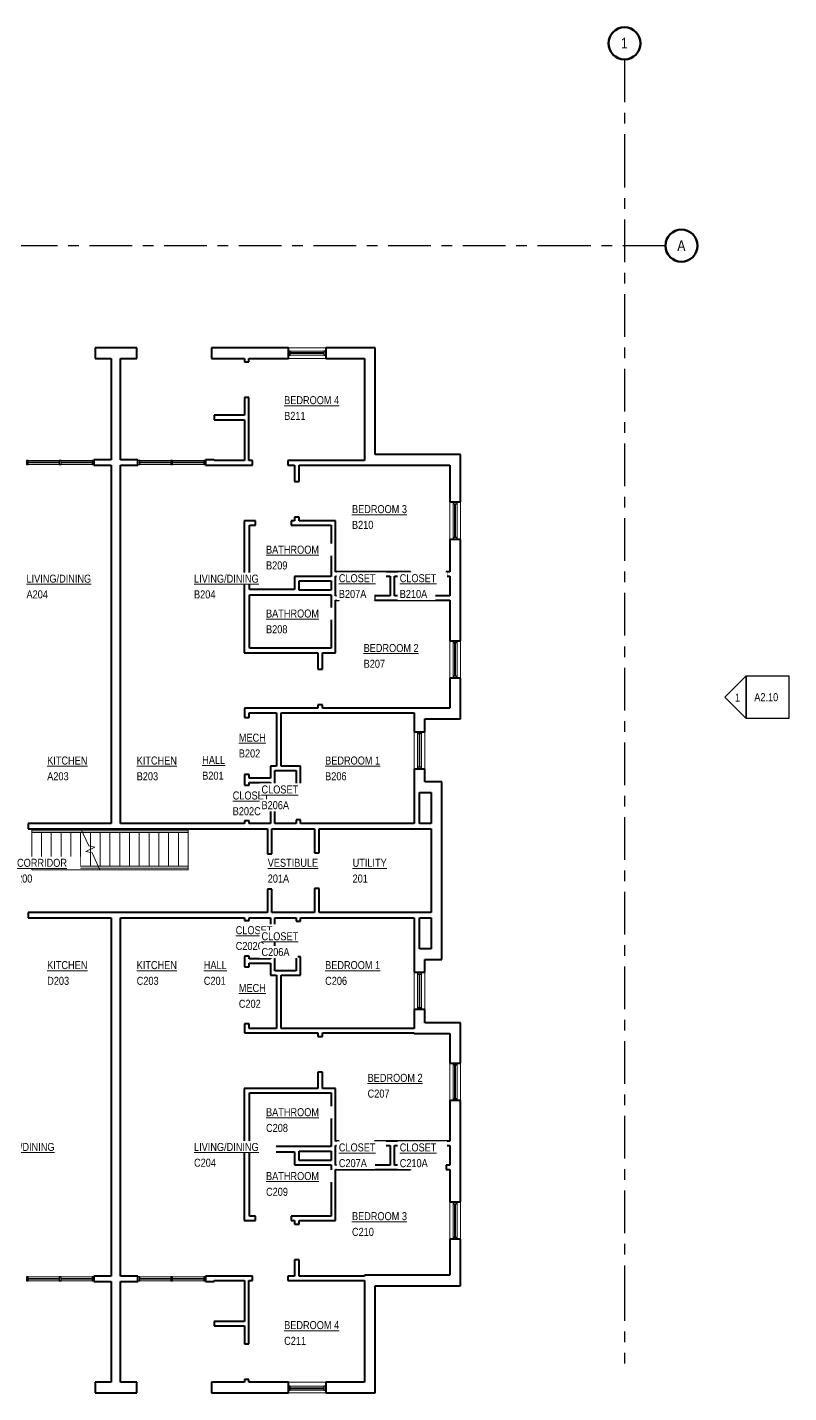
# Model space of a CAD drawing. Header units: inches. Extents: x -118 to 1455, y -116 to 1419.
# Drawn here: x 598 to 1455, y -116 to 1419 of the extents above; entities that cross this region are included whole.
import ezdxf

# ---------------------------------------------------------------- set-up
doc = ezdxf.new("R2010")
doc.units = ezdxf.units.IN
doc.header["$MEASUREMENT"] = 0
doc.linetypes.add('Grid Line', pattern=[84, 48, -12, 12, -12])
for name, color, linetype, lineweight in [('A-AREA-IDEN', 2, 'Continuous', 9), ('A-FLOR-HRAL', 11, 'Continuous', 9), ('A-GLAZ-CURT', 52, 'Continuous', 9), ('A-GLAZ-CWMG', 51, 'Continuous', 9), ('A-WALL', 113, 'Continuous', 15), ('G-ANNO-SYMB', 111, 'Continuous', 9), ('I-WALL', 2, 'Continuous', 15), ('S-GRID', 1, 'Continuous', 9), ('S-GRID-IDEN', 1, 'Continuous', 50), ('S-STRS', 31, 'Continuous', 9), ('S-STRS-MBND', 31, 'Continuous', 9)]:
    doc.layers.add(name, color=color, linetype=linetype, lineweight=lineweight)
doc.styles.add('Arial Narrow', font='ARIALN.TTF', dxfattribs={"height": 9})
doc.styles.add('Arial Narrow_1', font='ARIALN.TTF', dxfattribs={"height": 12})

# ---------------------------------------------------------------- blocks, each defined once
blk = doc.blocks.new('System Panel - zGlazed-5154609-LEVEL 2')
at = {"layer": 'A-GLAZ-CURT', "lineweight": 15}
for p, q in [((17.5, 0.5), (-17.5, 0.5)), ((-17.5, 0.5), (-17.5, -0.5)), ((17.5, -0.5), (17.5, 0.5)), ((-17.5, -0.5), (17.5, -0.5))]:
    blk.add_line(p, q, dxfattribs=at)
blk = doc.blocks.new('Rectangular Mullion - 4 1_2_ x 2_ Rectangular_CE_-5154596-LEVEL 2')
at = {"layer": 'A-GLAZ-CWMG'}
for p, q in [((636.1, 932.4), (671.1, 932.4)), ((636.1, 927.9), (671.1, 927.9))]:
    blk.add_line(p, q, dxfattribs=at)
blk = doc.blocks.new('Rectangular Mullion - 4 1_2_ x 2_ Rectangular_CE_-5154610-LEVEL 2')
at = {"layer": 'A-GLAZ-CWMG', "lineweight": 25}
for p, q in [((-2, 2.25), (0, 2.25)), ((-2, -2.25), (-2, 2.25)), ((0, 2.25), (0, -2.25)), ((0, -2.25), (-2, -2.25))]:
    blk.add_line(p, q, dxfattribs=at)
blk = doc.blocks.new('Rectangular Mullion - 4 1_2_ x 2_ Rectangular_CE_-5154611-LEVEL 2')
at = {"layer": 'A-GLAZ-CWMG', "lineweight": 25}
for p, q in [((0, 2.25), (-2, 2.25)), ((-2, 2.25), (-2, -2.25)), ((0, -2.25), (0, 2.25)), ((-2, -2.25), (0, -2.25))]:
    blk.add_line(p, q, dxfattribs=at)
blk = doc.blocks.new('Rectangular Mullion - 4 1_2_ x 2_ Rectangular_CE_-5154608-LEVEL 2')
at = {"layer": 'A-GLAZ-CWMG', "lineweight": 25}
for p, q in [((-1, 2.25), (1, 2.25)), ((-1, -2.25), (-1, 2.25)), ((1, 2.25), (1, -2.25)), ((1, -2.25), (-1, -2.25))]:
    blk.add_line(p, q, dxfattribs=at)
blk = doc.blocks.new('System Panel - zGlazed-5154613-LEVEL 2')
at = {"layer": 'A-GLAZ-CURT', "lineweight": 15}
for p, q in [((17.5, 0.5), (-17.5, 0.5)), ((-17.5, 0.5), (-17.5, -0.5)), ((17.5, -0.5), (17.5, 0.5)), ((-17.5, -0.5), (17.5, -0.5))]:
    blk.add_line(p, q, dxfattribs=at)
blk = doc.blocks.new('Rectangular Mullion - 4 1_2_ x 2_ Rectangular_CE_-5154602-LEVEL 2')
at = {"layer": 'A-GLAZ-CWMG'}
for p, q in [((759.6, 932.4), (724.6, 932.4)), ((759.6, 927.9), (724.6, 927.9))]:
    blk.add_line(p, q, dxfattribs=at)
blk = doc.blocks.new('Rectangular Mullion - 4 1_2_ x 2_ Rectangular_CE_-5154614-LEVEL 2')
at = {"layer": 'A-GLAZ-CWMG', "lineweight": 25}
for p, q in [((-2, 2.25), (0, 2.25)), ((-2, -2.25), (-2, 2.25)), ((0, 2.25), (0, -2.25)), ((0, -2.25), (-2, -2.25))]:
    blk.add_line(p, q, dxfattribs=at)
blk = doc.blocks.new('Rectangular Mullion - 4 1_2_ x 2_ Rectangular_CE_-5154615-LEVEL 2')
at = {"layer": 'A-GLAZ-CWMG', "lineweight": 25}
for p, q in [((0, 2.25), (-2, 2.25)), ((-2, 2.25), (-2, -2.25)), ((0, -2.25), (0, 2.25)), ((-2, -2.25), (0, -2.25))]:
    blk.add_line(p, q, dxfattribs=at)
blk = doc.blocks.new('Rectangular Mullion - 4 1_2_ x 2_ Rectangular_CE_-5154612-LEVEL 2')
at = {"layer": 'A-GLAZ-CWMG', "lineweight": 25}
for p, q in [((-1, 2.25), (1, 2.25)), ((-1, -2.25), (-1, 2.25)), ((1, 2.25), (1, -2.25)), ((1, -2.25), (-1, -2.25))]:
    blk.add_line(p, q, dxfattribs=at)
blk = doc.blocks.new('Railing - Railing-5154240-LEVEL 2')
at = {"layer": 'A-FLOR-HRAL'}
for p, q in [((678, 476.1), (779.1, 476.1)), ((779.1, 476.1), (779.1, 474.1)), ((678.9, 474.1), (779.1, 474.1))]:
    blk.add_line(p, q, dxfattribs=at)
blk = doc.blocks.new('Railing - Railing-5154244-LEVEL 2')
at = {"layer": 'A-FLOR-HRAL'}
for p, q in [((659.3, 516.1), (779.1, 516.1)), ((660.2, 514.1), (779.1, 514.1)), ((779.1, 516.1), (779.1, 514.1))]:
    blk.add_line(p, q, dxfattribs=at)
blk = doc.blocks.new('Railing - Railing-5154255-LEVEL 2')
at = {"layer": 'A-FLOR-HRAL'}
for p, q in [((603.1, 476.1), (678, 476.1)), ((603.1, 474.1), (603.1, 476.1)), ((678.9, 474.1), (678, 476.1)), ((603.1, 474.1), (678.9, 474.1))]:
    blk.add_line(p, q, dxfattribs=at)
blk = doc.blocks.new('Railing - Railing-5154259-LEVEL 2')
at = {"layer": 'A-FLOR-HRAL'}
for p, q in [((603.1, 516.1), (659.3, 516.1)), ((603.1, 514.1), (603.1, 516.1)), ((603.1, 514.1), (660.2, 514.1)), ((660.2, 514.1), (659.3, 516.1))]:
    blk.add_line(p, q, dxfattribs=at)
blk = doc.blocks.new('System Panel - zGlazed-5154623-LEVEL 2')
at = {"layer": 'A-GLAZ-CURT', "lineweight": 15}
for p, q in [((19, 0.5), (-19, 0.5)), ((-19, 0.5), (-19, -0.5)), ((19, -0.5), (19, 0.5)), ((-19, -0.5), (19, -0.5))]:
    blk.add_line(p, q, dxfattribs=at)
blk = doc.blocks.new('Rectangular Mullion - 4 1_2_ x 2_ Rectangular_CE_-5154622-LEVEL 2')
at = {"layer": 'A-GLAZ-CWMG'}
for p, q in [((931.9, 1055.4), (893.9, 1055.4)), ((931.9, 1050.9), (893.9, 1050.9))]:
    blk.add_line(p, q, dxfattribs=at)
blk = doc.blocks.new('Rectangular Mullion - 4 1_2_ x 2_ Rectangular_CE_-5154624-LEVEL 2')
at = {"layer": 'A-GLAZ-CWMG', "lineweight": 25}
for p, q in [((-2, 2.25), (0, 2.25)), ((-2, -2.25), (-2, 2.25)), ((0, 2.25), (0, -2.25)), ((0, -2.25), (-2, -2.25))]:
    blk.add_line(p, q, dxfattribs=at)
blk = doc.blocks.new('Rectangular Mullion - 4 1_2_ x 2_ Rectangular_CE_-5154625-LEVEL 2')
at = {"layer": 'A-GLAZ-CWMG', "lineweight": 25}
for p, q in [((0, 2.25), (-2, 2.25)), ((-2, 2.25), (-2, -2.25)), ((0, -2.25), (0, 2.25)), ((-2, -2.25), (0, -2.25))]:
    blk.add_line(p, q, dxfattribs=at)
blk = doc.blocks.new('System Panel - zGlazed-5154618-LEVEL 2')
at = {"layer": 'A-GLAZ-CURT', "lineweight": 15}
for p, q in [((19, 0.5), (-19, 0.5)), ((-19, 0.5), (-19, -0.5)), ((19, -0.5), (19, 0.5)), ((-19, -0.5), (19, -0.5))]:
    blk.add_line(p, q, dxfattribs=at)
blk = doc.blocks.new('Rectangular Mullion - 4 1_2_ x 2_ Rectangular_CE_-5154617-LEVEL 2')
at = {"layer": 'A-GLAZ-CWMG'}
for p, q in [((463.9, 1055.4), (501.9, 1055.4)), ((463.9, 1050.9), (501.9, 1050.9))]:
    blk.add_line(p, q, dxfattribs=at)
blk = doc.blocks.new('Rectangular Mullion - 4 1_2_ x 2_ Rectangular_CE_-5154619-LEVEL 2')
at = {"layer": 'A-GLAZ-CWMG', "lineweight": 25}
for p, q in [((-2, 2.25), (0, 2.25)), ((-2, -2.25), (-2, 2.25)), ((0, 2.25), (0, -2.25)), ((0, -2.25), (-2, -2.25))]:
    blk.add_line(p, q, dxfattribs=at)
blk = doc.blocks.new('Rectangular Mullion - 4 1_2_ x 2_ Rectangular_CE_-5154620-LEVEL 2')
at = {"layer": 'A-GLAZ-CWMG', "lineweight": 25}
for p, q in [((0, 2.25), (-2, 2.25)), ((-2, 2.25), (-2, -2.25)), ((0, -2.25), (0, 2.25)), ((-2, -2.25), (0, -2.25))]:
    blk.add_line(p, q, dxfattribs=at)
blk = doc.blocks.new('Elevation - Detail Number_CE_-134675-LEVEL 2')
at = {"layer": 'G-ANNO-SYMB', "lineweight": 25}
for p, q in [((-0.25, -0.25), (-0.25, 0.25)), ((-0.25, 0.25), (0.25, 0.25)), ((0.25, 0.25), (0.25, -0.25)), ((0.25, -0.25), (-0.25, -0.25))]:
    blk.add_line(p, q, dxfattribs=at)
blk = doc.blocks.new('Elevation - Detail Number_CE_-46063-LEVEL 2')
at = {"layer": 'G-ANNO-SYMB', "lineweight": 25}
for p, q in [((0, 0.25), (-0.25, 0)), ((0.25, 0), (0, 0.25)), ((-0.25, 0), (0.25, 0))]:
    blk.add_line(p, q, dxfattribs=at)
blk = doc.blocks.new('Grid - Grid Head-Circle_CE_-46466-LEVEL 2')
at = {"layer": 'S-GRID-IDEN'}
blk.add_circle((0, 0), 0.188, dxfattribs=at)

msp = doc.modelspace()

# ---------------------------------------------------------------- linework, layer by layer
at = {"layer": 'A-WALL', "lineweight": 40}
for p, q in [((721.4, 1059.2), (674.4, 1059.2)), ((674.4, 1059.2), (674.4, 1047.2)), ((674.4, 1047.2), (692.6, 1047.2)), ((692.6, 1047.2), (692.6, 933.2)), ((703.1, 1047.2), (721.4, 1047.2)), ((703.1, 933.2), (703.1, 1047.2)), ((721.4, 1047.2), (721.4, 1059.2)), ((891.9, 1059.2), (805.4, 1059.2)), ((805.4, 1059.2), (805.4, 1047.2)), ((805.4, 1047.2), (842.4, 1047.2)), ((847.4, 1047.2), (891.9, 1047.2)), ((891.9, 1047.2), (891.9, 1059.2)), ((989.4, 1059.2), (933.9, 1059.2)), ((933.9, 1059.2), (933.9, 1047.2)), ((933.9, 1047.2), (977.4, 1047.2)), ((977.4, 1047.2), (977.4, 932.2)), ((989.4, 939.2), (989.4, 1059.2)), ((1085.4, 939.2), (989.4, 939.2)), ((1085.4, 885.7), (1085.4, 939.2)), ((692.6, 933.2), (673.1, 933.2)), ((673.1, 933.2), (673.1, 927.2)), ((673.1, 927.2), (692.6, 927.2)), ((692.6, 927.2), (692.6, 524.2)), ((722.6, 933.2), (703.1, 933.2)), ((703.1, 524.2), (703.1, 927.2)), ((703.1, 927.2), (722.6, 927.2)), ((722.6, 927.2), (722.6, 933.2)), ((808.4, 933.2), (798.6, 933.2)), ((798.6, 933.2), (798.6, 927.2)), ((798.6, 927.2), (808.4, 927.2)), ((808.4, 932.2), (808.4, 933.2)), ((977.4, 927.2), (1073.4, 927.2)), ((1073.4, 927.2), (1073.4, 885.7)), ((1073.4, 885.7), (1085.4, 885.7)), ((842.1, 864.7), (842.1, 721.2)), ((848.1, 864.7), (842.1, 864.7)), ((848.1, 787.4), (848.1, 859.7)), ((1073.4, 843.7), (1073.4, 807.2)), ((1085.4, 843.7), (1073.4, 843.7)), ((1085.4, 729.7), (1085.4, 843.7)), ((1073.4, 802.2), (1073.4, 780.2)), ((898.9, 787.4), (848.1, 787.4)), ((903.9, 786.4), (903.9, 787.4)), ((848.1, 721.2), (848.1, 781.4)), ((848.1, 781.4), (903.9, 781.4)), ((1073.4, 775.2), (1073.4, 729.7)), ((1073.4, 729.7), (1085.4, 729.7)), ((1073.4, 687.7), (1073.4, 653.7)), ((1085.4, 687.7), (1073.4, 687.7)), ((1085.4, 641.7), (1085.4, 687.7)), ((1073.4, 653.7), (1033.4, 653.7)), ((1033.4, 648.7), (1033.4, 627.4)), ((1045.4, 641.7), (1085.4, 641.7)), ((1045.4, 627.4), (1045.4, 641.7)), ((1033.4, 627.4), (1045.4, 627.4)), ((1045.4, 585.4), (1033.4, 585.4)), ((1033.4, 585.4), (1033.4, 524.2)), ((1045.4, 571.2), (1045.4, 585.4)), ((1064.4, 571.2), (1045.4, 571.2)), ((1064.4, 371.2), (1064.4, 571.2)), ((1039.4, 559.2), (1052.4, 559.2)), ((1039.4, 524.2), (1039.4, 559.2)), ((1052.4, 559.2), (1052.4, 524.2)), ((692.6, 524.2), (599.1, 524.2)), ((599.1, 524.2), (599.1, 518.2)), ((842.6, 524.2), (703.1, 524.2)), ((871.6, 524.2), (847.6, 524.2)), ((900.6, 524.2), (876.6, 524.2)), ((1033.4, 524.2), (905.6, 524.2)), ((1052.4, 524.2), (1039.4, 524.2)), ((599.1, 518.2), (868.4, 518.2)), ((873.4, 518.2), (921.4, 518.2)), ((926.4, 518.2), (1052.4, 518.2)), ((1052.4, 518.2), (1052.4, 424.2)), ((868.4, 424.2), (599.1, 424.2)), ((599.1, 424.2), (599.1, 418.2)), ((599.1, 418.2), (692.6, 418.2)), ((692.6, 418.2), (692.6, 15.2)), ((703.1, 15.2), (703.1, 418.2)), ((703.1, 418.2), (842.6, 418.2)), ((847.6, 418.2), (871.6, 418.2)), ((921.4, 424.2), (873.4, 424.2)), ((876.6, 418.2), (900.6, 418.2)), ((905.6, 418.2), (1033.4, 418.2)), ((1052.4, 424.2), (926.4, 424.2)), ((1033.4, 418.2), (1033.4, 356.9)), ((1039.4, 418.2), (1052.4, 418.2)), ((1039.4, 383.2), (1039.4, 418.2)), ((1052.4, 418.2), (1052.4, 383.2)), ((1052.4, 383.2), (1039.4, 383.2)), ((1045.4, 371.2), (1064.4, 371.2)), ((1045.4, 356.9), (1045.4, 371.2)), ((1033.4, 356.9), (1045.4, 356.9)), ((1033.4, 314.9), (1033.4, 293.7)), ((1045.4, 314.9), (1033.4, 314.9)), ((1045.4, 300.2), (1045.4, 314.9)), ((1085.4, 300.2), (1045.4, 300.2)), ((1085.4, 254.7), (1085.4, 300.2)), ((1033.4, 288.7), (1033.4, 288.2)), ((1033.4, 288.2), (1073.4, 288.2)), ((1073.4, 288.2), (1073.4, 254.7)), ((1073.4, 254.7), (1085.4, 254.7)), ((842.1, 221.2), (842.1, 77.7)), ((848.1, 160.9), (848.1, 221.2)), ((1073.4, 212.7), (1073.4, 167.2)), ((1085.4, 212.7), (1073.4, 212.7)), ((1085.4, 98.7), (1085.4, 212.7)), ((903.9, 160.9), (848.1, 160.9)), ((848.1, 82.7), (848.1, 154.9)), ((848.1, 154.9), (898.9, 154.9)), ((903.9, 154.9), (903.9, 155.9)), ((1073.4, 162.2), (1073.4, 140.2)), ((1073.4, 135.2), (1073.4, 98.7)), ((1073.4, 98.7), (1085.4, 98.7)), ((842.1, 77.7), (848.1, 77.7)), ((1073.4, 56.7), (1073.4, 16.2)), ((1085.4, 56.7), (1073.4, 56.7)), ((1085.4, 4.2), (1085.4, 56.7)), ((1073.4, 16.2), (977.4, 16.2)), ((977.4, 16.2), (977.4, 15.2)), ((692.6, 15.2), (673.1, 15.2)), ((673.1, 15.2), (673.1, 9.2)), ((673.1, 9.2), (692.6, 9.2)), ((692.6, 9.2), (692.6, -103.8)), ((722.6, 15.2), (703.1, 15.2)), ((703.1, -103.8), (703.1, 9.2)), ((703.1, 9.2), (722.6, 9.2)), ((722.6, 9.2), (722.6, 15.2)), ((808.4, 15.2), (798.6, 15.2)), ((798.6, 15.2), (798.6, 9.2)), ((798.6, 9.2), (808.4, 9.2)), ((808.4, 9.2), (808.4, 10.2)), ((977.4, 10.2), (977.4, -103.8)), ((989.4, 4.2), (1085.4, 4.2)), ((989.4, -115.8), (989.4, 4.2)), ((692.6, -103.8), (674.4, -103.8)), ((674.4, -103.8), (674.4, -115.8)), ((721.4, -103.8), (703.1, -103.8)), ((721.4, -115.8), (721.4, -103.8)), ((842.4, -103.8), (805.4, -103.8)), ((805.4, -103.8), (805.4, -115.8)), ((891.9, -103.8), (847.4, -103.8)), ((891.9, -115.8), (891.9, -103.8)), ((977.4, -103.8), (933.9, -103.8)), ((933.9, -103.8), (933.9, -115.8)), ((674.4, -115.8), (721.4, -115.8)), ((805.4, -115.8), (891.9, -115.8)), ((933.9, -115.8), (989.4, -115.8))]:
    msp.add_line(p, q, dxfattribs=at)
at = {"layer": 'A-WALL'}
for p, q in [((891.9, 1059.2), (933.9, 1059.2)), ((933.9, 1047.2), (891.9, 1047.2)), ((1073.4, 843.7), (1073.4, 885.7)), ((1085.4, 885.7), (1085.4, 843.7)), ((1073.4, 687.7), (1073.4, 729.7)), ((1085.4, 729.7), (1085.4, 687.7)), ((1033.4, 585.4), (1033.4, 627.4)), ((1045.4, 627.4), (1045.4, 585.4)), ((1033.4, 314.9), (1033.4, 356.9)), ((1045.4, 356.9), (1045.4, 314.9)), ((1073.4, 212.7), (1073.4, 254.7)), ((1085.4, 254.7), (1085.4, 212.7)), ((1073.4, 56.7), (1073.4, 98.7)), ((1085.4, 98.7), (1085.4, 56.7)), ((891.9, -103.8), (933.9, -103.8)), ((933.9, -115.8), (891.9, -115.8))]:
    msp.add_line(p, q, dxfattribs=at)
at = {"layer": 'I-WALL', "lineweight": 40}
for p, q in [((842.4, 1047.2), (842.4, 1043.2)), ((847.4, 1043.2), (847.4, 1047.2)), ((842.4, 1043.2), (847.4, 1043.2)), ((842.4, 1003.2), (842.4, 983.2)), ((847.4, 1003.2), (842.4, 1003.2)), ((847.4, 932.2), (847.4, 1003.2)), ((842.4, 983.2), (808.4, 983.2)), ((808.4, 983.2), (808.4, 978.2)), ((808.4, 978.2), (842.4, 978.2)), ((842.4, 978.2), (842.4, 932.2)), ((842.4, 932.2), (808.4, 932.2)), ((808.4, 927.2), (851.4, 927.2)), ((851.4, 932.2), (847.4, 932.2)), ((851.4, 927.2), (851.4, 932.2)), ((977.4, 932.2), (891.4, 932.2)), ((891.4, 932.2), (891.4, 927.2)), ((891.4, 927.2), (898.9, 927.2)), ((898.9, 927.2), (898.9, 908.7)), ((903.9, 927.2), (977.4, 927.2)), ((903.9, 908.7), (903.9, 927.2)), ((898.9, 908.7), (903.9, 908.7)), ((854.9, 864.7), (848.1, 864.7)), ((854.9, 859.7), (854.9, 864.7)), ((898.9, 864.7), (894.9, 864.7)), ((894.9, 864.7), (894.9, 859.7)), ((898.9, 868.7), (898.9, 864.7)), ((903.9, 868.7), (898.9, 868.7)), ((903.9, 864.7), (903.9, 868.7)), ((944.9, 864.7), (903.9, 864.7)), ((944.9, 807.2), (944.9, 864.7)), ((848.1, 859.7), (854.9, 859.7)), ((894.9, 859.7), (939.9, 859.7)), ((939.9, 859.7), (939.9, 801.9)), ((898.9, 801.9), (898.9, 787.4)), ((939.9, 801.9), (898.9, 801.9)), ((1029.4, 807.2), (944.9, 807.2)), ((944.9, 780.2), (944.9, 802.2)), ((944.9, 802.2), (1006.4, 802.2)), ((1006.4, 802.2), (1006.4, 780.2)), ((1011.4, 802.2), (1029.4, 802.2)), ((1011.4, 780.2), (1011.4, 802.2)), ((1029.4, 802.2), (1029.4, 807.2)), ((1073.4, 807.2), (1069.4, 807.2)), ((1069.4, 807.2), (1069.4, 802.2)), ((1069.4, 802.2), (1073.4, 802.2)), ((903.9, 787.4), (903.9, 796.9)), ((903.9, 796.9), (939.9, 796.9)), ((939.9, 786.4), (903.9, 786.4)), ((939.9, 796.9), (939.9, 786.4)), ((903.9, 781.4), (939.9, 781.4)), ((939.9, 781.4), (939.9, 721.2)), ((948.9, 780.2), (944.9, 780.2)), ((944.9, 716.2), (944.9, 775.2)), ((944.9, 775.2), (948.9, 775.2)), ((948.9, 775.2), (948.9, 780.2)), ((1006.4, 780.2), (988.9, 780.2)), ((988.9, 780.2), (988.9, 775.2)), ((988.9, 775.2), (1073.4, 775.2)), ((1073.4, 780.2), (1011.4, 780.2)), ((842.1, 721.2), (842.1, 716.2)), ((842.1, 716.2), (925.1, 716.2)), ((939.9, 721.2), (848.1, 721.2)), ((925.1, 716.2), (925.1, 697.7)), ((930.1, 716.2), (944.9, 716.2)), ((930.1, 697.7), (930.1, 716.2)), ((925.1, 697.7), (930.1, 697.7)), ((925.1, 653.7), (842.6, 653.7)), ((842.6, 653.7), (842.6, 643.4)), ((847.6, 648.7), (878.6, 648.7)), ((847.6, 643.4), (847.6, 648.7)), ((878.6, 648.7), (878.6, 588.8)), ((883.6, 648.7), (1033.4, 648.7)), ((883.6, 588.8), (883.6, 648.7)), ((925.1, 657.7), (925.1, 653.7)), ((930.1, 657.7), (925.1, 657.7)), ((930.1, 653.7), (930.1, 657.7)), ((1033.4, 653.7), (930.1, 653.7)), ((842.6, 643.4), (847.6, 643.4)), ((871.6, 588.8), (871.6, 575.2)), ((878.6, 588.8), (871.6, 588.8)), ((876.6, 524.2), (876.6, 583.8)), ((876.6, 583.8), (900.6, 583.8)), ((905.6, 588.8), (883.6, 588.8)), ((900.6, 583.8), (900.6, 568.2)), ((905.6, 568.2), (905.6, 588.8)), ((842.6, 579.4), (842.6, 567.2)), ((847.6, 579.4), (842.6, 579.4)), ((847.6, 575.2), (847.6, 579.4)), ((871.6, 575.2), (847.6, 575.2)), ((847.6, 567.2), (847.6, 570.2)), ((847.6, 570.2), (871.6, 570.2)), ((871.6, 570.2), (871.6, 524.2)), ((900.6, 568.2), (905.6, 568.2)), ((842.6, 567.2), (847.6, 567.2)), ((842.6, 527.2), (842.6, 524.2)), ((847.6, 527.2), (842.6, 527.2)), ((847.6, 524.2), (847.6, 527.2)), ((900.6, 528.2), (900.6, 524.2)), ((905.6, 528.2), (900.6, 528.2)), ((905.6, 524.2), (905.6, 528.2)), ((868.4, 518.2), (868.4, 490.2)), ((873.4, 490.2), (873.4, 518.2)), ((921.4, 518.2), (921.4, 491.2)), ((926.4, 491.2), (926.4, 518.2)), ((868.4, 490.2), (873.4, 490.2)), ((921.4, 491.2), (926.4, 491.2)), ((868.4, 450.2), (868.4, 424.2)), ((873.4, 450.2), (868.4, 450.2)), ((873.4, 424.2), (873.4, 450.2)), ((926.4, 451.2), (921.4, 451.2)), ((921.4, 451.2), (921.4, 424.2)), ((926.4, 424.2), (926.4, 451.2)), ((842.6, 418.2), (842.6, 415.2)), ((842.6, 415.2), (847.6, 415.2)), ((847.6, 415.2), (847.6, 418.2)), ((871.6, 418.2), (871.6, 372.2)), ((876.6, 358.6), (876.6, 418.2)), ((900.6, 418.2), (900.6, 414.2)), ((905.6, 414.2), (905.6, 418.2)), ((900.6, 414.2), (905.6, 414.2)), ((847.6, 375.2), (842.6, 375.2)), ((842.6, 375.2), (842.6, 362.9)), ((847.6, 372.2), (847.6, 375.2)), ((871.6, 372.2), (847.6, 372.2)), ((905.6, 374.2), (900.6, 374.2)), ((900.6, 374.2), (900.6, 358.6)), ((905.6, 353.6), (905.6, 374.2)), ((842.6, 362.9), (847.6, 362.9)), ((847.6, 362.9), (847.6, 367.2)), ((847.6, 367.2), (871.6, 367.2)), ((871.6, 367.2), (871.6, 353.6)), ((871.6, 353.6), (878.6, 353.6)), ((900.6, 358.6), (876.6, 358.6)), ((878.6, 353.6), (878.6, 293.7)), ((883.6, 353.6), (905.6, 353.6)), ((883.6, 293.7), (883.6, 353.6)), ((847.6, 298.9), (842.6, 298.9)), ((842.6, 298.9), (842.6, 288.7)), ((847.6, 293.7), (847.6, 298.9)), ((878.6, 293.7), (847.6, 293.7)), ((1033.4, 293.7), (883.6, 293.7)), ((842.6, 288.7), (925.1, 288.7)), ((925.1, 288.7), (925.1, 284.7)), ((925.1, 284.7), (930.1, 284.7)), ((930.1, 284.7), (930.1, 288.7)), ((930.1, 288.7), (1033.4, 288.7)), ((930.1, 244.7), (925.1, 244.7)), ((925.1, 244.7), (925.1, 226.2)), ((930.1, 226.2), (930.1, 244.7)), ((925.1, 226.2), (842.1, 226.2)), ((842.1, 226.2), (842.1, 221.2)), ((848.1, 221.2), (939.9, 221.2)), ((944.9, 226.2), (930.1, 226.2)), ((939.9, 221.2), (939.9, 160.9)), ((944.9, 167.2), (944.9, 226.2)), ((898.9, 154.9), (898.9, 140.4)), ((939.9, 160.9), (903.9, 160.9)), ((903.9, 155.9), (939.9, 155.9)), ((903.9, 145.4), (903.9, 154.9)), ((939.9, 155.9), (939.9, 145.4)), ((948.9, 167.2), (944.9, 167.2)), ((944.9, 140.2), (944.9, 162.2)), ((944.9, 162.2), (948.9, 162.2)), ((948.9, 162.2), (948.9, 167.2)), ((1073.4, 167.2), (988.9, 167.2)), ((988.9, 167.2), (988.9, 162.2)), ((988.9, 162.2), (1006.4, 162.2)), ((1006.4, 162.2), (1006.4, 140.2)), ((1011.4, 162.2), (1073.4, 162.2)), ((1011.4, 140.2), (1011.4, 162.2)), ((898.9, 140.4), (939.9, 140.4)), ((939.9, 145.4), (903.9, 145.4)), ((939.9, 140.4), (939.9, 82.7)), ((1006.4, 140.2), (944.9, 140.2)), ((1029.4, 140.2), (1011.4, 140.2)), ((1029.4, 135.2), (1029.4, 140.2)), ((1073.4, 140.2), (1069.4, 140.2)), ((1069.4, 140.2), (1069.4, 135.2)), ((944.9, 77.7), (944.9, 135.2)), ((944.9, 135.2), (1029.4, 135.2)), ((1069.4, 135.2), (1073.4, 135.2)), ((854.9, 82.7), (848.1, 82.7)), ((848.1, 77.7), (854.9, 77.7)), ((854.9, 77.7), (854.9, 82.7)), ((939.9, 82.7), (894.9, 82.7)), ((894.9, 82.7), (894.9, 77.7)), ((894.9, 77.7), (898.9, 77.7)), ((898.9, 77.7), (898.9, 73.7)), ((903.9, 77.7), (944.9, 77.7)), ((903.9, 73.7), (903.9, 77.7)), ((898.9, 73.7), (903.9, 73.7)), ((903.9, 33.7), (898.9, 33.7)), ((898.9, 33.7), (898.9, 15.2)), ((903.9, 15.2), (903.9, 33.7)), ((851.4, 15.2), (808.4, 15.2)), ((808.4, 10.2), (842.4, 10.2)), ((842.4, 10.2), (842.4, -35.8)), ((847.4, -60.8), (847.4, 10.2)), ((847.4, 10.2), (851.4, 10.2)), ((851.4, 10.2), (851.4, 15.2)), ((898.9, 15.2), (891.4, 15.2)), ((891.4, 15.2), (891.4, 10.2)), ((891.4, 10.2), (977.4, 10.2)), ((977.4, 15.2), (903.9, 15.2)), ((842.4, -35.8), (808.4, -35.8)), ((808.4, -35.8), (808.4, -40.8)), ((808.4, -40.8), (842.4, -40.8)), ((842.4, -40.8), (842.4, -60.8)), ((842.4, -60.8), (847.4, -60.8)), ((847.4, -100.8), (842.4, -100.8)), ((842.4, -100.8), (842.4, -103.8)), ((847.4, -103.8), (847.4, -100.8))]:
    msp.add_line(p, q, dxfattribs=at)
at = {"layer": 'S-GRID', "linetype": 'Grid Line', "lineweight": 25}
for p, q in [((1270, 1383.4), (1270, 1287.4)), ((1270, 1287.4), (1270, 13)), ((1220, 1173.9), (11.6, 1173.9)), ((1316, 1173.9), (1220, 1173.9)), ((1270, 13), (1270, -83))]:
    msp.add_line(p, q, dxfattribs=at)
at = {"layer": 'S-STRS'}
for p, q in [((603.1, 518.1), (603.1, 516.1)), ((603.1, 518.1), (658.4, 518.1)), ((603.1, 514.1), (603.1, 476.1)), ((614.1, 514.1), (614.1, 476.1)), ((625.1, 514.1), (625.1, 476.1)), ((636.1, 514.1), (636.1, 476.1)), ((647.1, 514.1), (647.1, 476.1)), ((658.1, 514.1), (658.1, 476.1)), ((658.4, 518.1), (779.1, 518.1)), ((669.1, 514.1), (669.1, 498.8)), ((680.1, 514.1), (680.1, 476.1)), ((691.1, 514.1), (691.1, 476.1)), ((702.1, 514.1), (702.1, 476.1)), ((713.1, 514.1), (713.1, 476.1)), ((724.1, 514.1), (724.1, 476.1)), ((735.1, 514.1), (735.1, 476.1)), ((746.1, 514.1), (746.1, 476.1)), ((757.1, 514.1), (757.1, 476.1)), ((768.1, 514.1), (768.1, 476.1)), ((779.1, 516.1), (779.1, 518.1)), ((779.1, 514.1), (779.1, 476.1)), ((669.1, 498.8), (669.1, 495.1)), ((669.1, 495.1), (669.1, 491.5)), ((669.1, 491.5), (669.1, 476.1)), ((603.1, 474.1), (603.1, 472.1)), ((603.1, 472.1), (679.8, 472.1)), ((679.8, 472.1), (779.1, 472.1)), ((779.1, 472.1), (779.1, 474.1))]:
    msp.add_line(p, q, dxfattribs=at)
at = {"layer": 'S-STRS-MBND'}
for p, q in [((667.2, 499.2), (658.4, 518.1)), ((664, 492.8), (674.2, 497.5)), ((671, 491.1), (664, 492.8)), ((674.2, 497.5), (667.2, 499.2)), ((679.8, 472.1), (671, 491.1))]:
    msp.add_line(p, q, dxfattribs=at)

# ---------------------------------------------------------------- block references
at = {"layer": 'A-FLOR-HRAL'}
for name in ['Railing - Railing-5154259-LEVEL 2', 'Railing - Railing-5154244-LEVEL 2', 'Railing - Railing-5154255-LEVEL 2', 'Railing - Railing-5154240-LEVEL 2']:
    msp.add_blockref(name, (0, 0), dxfattribs=at)
at = {"layer": 'A-GLAZ-CURT'}
for name, p in [('System Panel - zGlazed-5154623-LEVEL 2', (912.9, 1053.2)), ('System Panel - zGlazed-5154613-LEVEL 2', (742.1, 930.2)), ('System Panel - zGlazed-5154613-LEVEL 2', (779.1, 930.2)), ('System Panel - zGlazed-5154609-LEVEL 2', (742.1, 12.2)), ('System Panel - zGlazed-5154609-LEVEL 2', (779.1, 12.2)), ('System Panel - zGlazed-5154618-LEVEL 2', (912.9, -110.8))]:
    msp.add_blockref(name, p, dxfattribs=at)
for name, p, rotation in [('System Panel - zGlazed-5154609-LEVEL 2', (616.6, 930.2), 180), ('System Panel - zGlazed-5154609-LEVEL 2', (653.6, 930.2), 180), ('System Panel - zGlazed-5154623-LEVEL 2', (1079.4, 864.7), 270), ('System Panel - zGlazed-5154623-LEVEL 2', (1079.4, 708.7), 270), ('System Panel - zGlazed-5154623-LEVEL 2', (1039.4, 606.4), 270), ('System Panel - zGlazed-5154618-LEVEL 2', (1039.4, 335.9), 90.00000000000018), ('System Panel - zGlazed-5154618-LEVEL 2', (1079.4, 233.7), 90.00000000000018), ('System Panel - zGlazed-5154618-LEVEL 2', (1079.4, 77.7), 90.00000000000018), ('System Panel - zGlazed-5154613-LEVEL 2', (616.6, 12.2), 180), ('System Panel - zGlazed-5154613-LEVEL 2', (653.6, 12.2), 180)]:
    msp.add_blockref(name, p, dxfattribs=dict(at, rotation=rotation))
at = {"layer": 'A-GLAZ-CWMG'}
for name, p, rotation in [('Rectangular Mullion - 4 1_2_ x 2_ Rectangular_CE_-5154625-LEVEL 2', (891.9, 1053.2), 180), ('Rectangular Mullion - 4 1_2_ x 2_ Rectangular_CE_-5154615-LEVEL 2', (722.6, 930.2), 180), ('Rectangular Mullion - 4 1_2_ x 2_ Rectangular_CE_-5154625-LEVEL 2', (1079.4, 885.7), 90.00000000000003), ('Rectangular Mullion - 4 1_2_ x 2_ Rectangular_CE_-5154622-LEVEL 2', (26.2, 1777.6), 270.0000000000002), ('Rectangular Mullion - 4 1_2_ x 2_ Rectangular_CE_-5154625-LEVEL 2', (1079.4, 729.7), 90.00000000000003), ('Rectangular Mullion - 4 1_2_ x 2_ Rectangular_CE_-5154622-LEVEL 2', (26.2, 1621.6), 270.0000000000002), ('Rectangular Mullion - 4 1_2_ x 2_ Rectangular_CE_-5154625-LEVEL 2', (1039.4, 627.4), 90.00000000000003), ('Rectangular Mullion - 4 1_2_ x 2_ Rectangular_CE_-5154622-LEVEL 2', (-13.8, 1519.3), 270.0000000000002), ('Rectangular Mullion - 4 1_2_ x 2_ Rectangular_CE_-5154617-LEVEL 2', (-13.8, 818.8), 270.0000000000002), ('Rectangular Mullion - 4 1_2_ x 2_ Rectangular_CE_-5154620-LEVEL 2', (1039.4, 314.9), 270.0000000000002), ('Rectangular Mullion - 4 1_2_ x 2_ Rectangular_CE_-5154617-LEVEL 2', (26.2, 716.6), 270.0000000000002), ('Rectangular Mullion - 4 1_2_ x 2_ Rectangular_CE_-5154620-LEVEL 2', (1079.4, 212.7), 270.0000000000002), ('Rectangular Mullion - 4 1_2_ x 2_ Rectangular_CE_-5154617-LEVEL 2', (26.2, 560.6), 270.0000000000002), ('Rectangular Mullion - 4 1_2_ x 2_ Rectangular_CE_-5154620-LEVEL 2', (1079.4, 56.7), 270.0000000000002), ('Rectangular Mullion - 4 1_2_ x 2_ Rectangular_CE_-5154602-LEVEL 2', (1358.7, 942.4), 180), ('Rectangular Mullion - 4 1_2_ x 2_ Rectangular_CE_-5154602-LEVEL 2', (1395.7, 942.4), 180), ('Rectangular Mullion - 4 1_2_ x 2_ Rectangular_CE_-5154611-LEVEL 2', (722.6, 12.2), 180), ('Rectangular Mullion - 4 1_2_ x 2_ Rectangular_CE_-5154596-LEVEL 2', (1395.7, 942.4), 180), ('Rectangular Mullion - 4 1_2_ x 2_ Rectangular_CE_-5154596-LEVEL 2', (1432.7, 942.4), 180), ('Rectangular Mullion - 4 1_2_ x 2_ Rectangular_CE_-5154620-LEVEL 2', (891.9, -110.8), 180), ('Rectangular Mullion - 4 1_2_ x 2_ Rectangular_CE_-5154617-LEVEL 2', (1395.7, 942.4), 180)]:
    msp.add_blockref(name, p, dxfattribs=dict(at, rotation=rotation))
for name, p in [('Rectangular Mullion - 4 1_2_ x 2_ Rectangular_CE_-5154622-LEVEL 2', (0, 0)), ('Rectangular Mullion - 4 1_2_ x 2_ Rectangular_CE_-5154596-LEVEL 2', (-37, 0)), ('Rectangular Mullion - 4 1_2_ x 2_ Rectangular_CE_-5154596-LEVEL 2', (0, 0)), ('Rectangular Mullion - 4 1_2_ x 2_ Rectangular_CE_-5154611-LEVEL 2', (673.1, 930.2)), ('Rectangular Mullion - 4 1_2_ x 2_ Rectangular_CE_-5154602-LEVEL 2', (0, 0)), ('Rectangular Mullion - 4 1_2_ x 2_ Rectangular_CE_-5154602-LEVEL 2', (37, 0)), ('Rectangular Mullion - 4 1_2_ x 2_ Rectangular_CE_-5154615-LEVEL 2', (673.1, 12.2))]:
    msp.add_blockref(name, p, dxfattribs=at)
at = {"layer": 'A-GLAZ-CWMG', "extrusion": (0, 0, -1)}
for name, p, rotation in [('Rectangular Mullion - 4 1_2_ x 2_ Rectangular_CE_-5154624-LEVEL 2', (-933.9, 1053.2), 180), ('Rectangular Mullion - 4 1_2_ x 2_ Rectangular_CE_-5154612-LEVEL 2', (-760.6, 930.2), 180), ('Rectangular Mullion - 4 1_2_ x 2_ Rectangular_CE_-5154614-LEVEL 2', (-798.6, 930.2), 180), ('Rectangular Mullion - 4 1_2_ x 2_ Rectangular_CE_-5154624-LEVEL 2', (-1079.4, 843.7), 270), ('Rectangular Mullion - 4 1_2_ x 2_ Rectangular_CE_-5154624-LEVEL 2', (-1079.4, 687.7), 270), ('Rectangular Mullion - 4 1_2_ x 2_ Rectangular_CE_-5154624-LEVEL 2', (-1039.4, 585.4), 270), ('Rectangular Mullion - 4 1_2_ x 2_ Rectangular_CE_-5154619-LEVEL 2', (-1039.4, 356.9), 89.99999999999982), ('Rectangular Mullion - 4 1_2_ x 2_ Rectangular_CE_-5154619-LEVEL 2', (-1079.4, 254.7), 89.99999999999982), ('Rectangular Mullion - 4 1_2_ x 2_ Rectangular_CE_-5154619-LEVEL 2', (-1079.4, 98.7), 89.99999999999982), ('Rectangular Mullion - 4 1_2_ x 2_ Rectangular_CE_-5154608-LEVEL 2', (-760.6, 12.2), 180), ('Rectangular Mullion - 4 1_2_ x 2_ Rectangular_CE_-5154610-LEVEL 2', (-798.6, 12.2), 180), ('Rectangular Mullion - 4 1_2_ x 2_ Rectangular_CE_-5154619-LEVEL 2', (-933.9, -110.8), 180)]:
    msp.add_blockref(name, p, dxfattribs=dict(at, rotation=rotation))
for name, p in [('Rectangular Mullion - 4 1_2_ x 2_ Rectangular_CE_-5154610-LEVEL 2', (-597.1, 930.2)), ('Rectangular Mullion - 4 1_2_ x 2_ Rectangular_CE_-5154608-LEVEL 2', (-635.1, 930.2)), ('Rectangular Mullion - 4 1_2_ x 2_ Rectangular_CE_-5154614-LEVEL 2', (-597.1, 12.2)), ('Rectangular Mullion - 4 1_2_ x 2_ Rectangular_CE_-5154612-LEVEL 2', (-635.1, 12.2))]:
    msp.add_blockref(name, p, dxfattribs=at)
at = {"layer": 'G-ANNO-SYMB', "lineweight": 25, "xscale": 95.99999999999994, "yscale": 95.99999999999994, "zscale": 95.99999999999994, "rotation": 269.9999999999998}
msp.add_blockref('Elevation - Detail Number_CE_-134675-LEVEL 2', (1430.7, 666.4), dxfattribs=at)
at = {"layer": 'S-GRID-IDEN', "xscale": 95.99999999999994, "yscale": 95.99999999999994, "zscale": 95.99999999999994}
for p, rotation in [((1270, 1401.4), 180), ((1334, 1173.9), 90.00000000000011)]:
    msp.add_blockref('Grid - Grid Head-Circle_CE_-46466-LEVEL 2', p, dxfattribs=dict(at, rotation=rotation))

# ---------------------------------------------------------------- texts
at = {"layer": 'A-AREA-IDEN', "char_height": 9, "attachment_point": 1, "style": 'Arial Narrow', "bg_fill": 3, "box_fill_scale": 1.25, "bg_fill_color": 9, "bg_fill_true_color": 13158600, "bg_fill_transparency": 0}
for s, insert, width in [('\\LBEDROOM 4', (887.1, 1004.7), 76.356), ('\\LBEDROOM 3', (963.4, 882.2), 76.356), ('\\LBEDROOM 2', (976.5, 726), 76.356), ('\\LKITCHEN', (620.5, 599.5), 55.752), ('\\LKITCHEN', (721.2, 599.5), 55.752), ('\\LBEDROOM 1', (933.2, 599.5), 76.356), ('\\LUTILITY', (964.1, 484.5), 47.571), ('\\LKITCHEN', (620.5, 369.5), 55.752), ('\\LKITCHEN', (721.2, 369.5), 55.752), ('\\LHALL', (796.7, 369.5), 31.512), ('\\LBEDROOM 1', (933.2, 369.5), 76.356), ('\\LBEDROOM 2', (981, 242.7), 76.356), ('\\LLIVING/DINING', (556, 165), 89.991), ('\\LBEDROOM 3', (963.4, 87.2), 76.356), ('\\LBEDROOM 4', (887.1, -35.3), 76.356)]:
    msp.add_mtext(s, dxfattribs=dict(at, insert=insert, width=width))

# ---------------------------------------------------------------- next in the draw order: texts
for s, insert, width in [('B211', (887.1, 987), 29.391), ('B210', (963.4, 864.5), 29.391), ('\\LBATHROOM', (866.7, 836.6), 73.629), ('\\LLIVING/DINING', (597.2, 804), 89.991), ('\\LCLOSET', (948.6, 804.5), 50.904), ('\\LCLOSET', (1017.1, 804.5), 50.904), ('\\LBATHROOM', (866.7, 764.8), 73.629), ('B207', (976.5, 708.3), 29.391), ('\\LMECH', (836.1, 625.2), 37.269), ('A203', (620.5, 581.8), 29.391), ('B203', (721.2, 581.8), 29.391), ('B206', (933.2, 581.8), 29.391), ('\\LCLOSET', (829.2, 560.2), 50.904), ('\\LCORRIDOR', (586.6, 484.5), 69.084), ('\\LVESTIBULE', (868.6, 484.5), 69.993), ('201', (964.1, 466.8), 20.907), ('\\LCLOSET', (832.6, 408.7), 50.904), ('D203', (620.5, 351.8), 29.997), ('C203', (721.2, 351.8), 29.997), ('C206', (933.2, 351.8), 29.997), ('\\LMECH', (836.1, 343.7), 37.269), ('C207', (981, 225), 29.997), ('\\LBATHROOM', (866.7, 204.1), 73.629), ('\\LLIVING/DINING', (785.7, 165), 89.991), ('\\LCLOSET', (948.6, 164.5), 50.904), ('\\LCLOSET', (1017.1, 164.5), 50.904), ('C210', (963.4, 69.5), 29.997), ('C211', (887.1, -53), 29.997)]:
    msp.add_mtext(s, dxfattribs=dict(at, insert=insert, width=width))
at = {"layer": 'G-ANNO-SYMB', "insert": (1416, 670.7), "char_height": 9, "width": 33.027, "attachment_point": 1, "style": 'Arial Narrow', "bg_fill": 3, "box_fill_scale": 1.25, "bg_fill_color": 9, "bg_fill_true_color": 13158600, "bg_fill_transparency": 0}
msp.add_mtext('A2.10', dxfattribs=at)
at = {"layer": 'S-GRID-IDEN', "lineweight": 9, "char_height": 12, "attachment_point": 1, "style": 'Arial Narrow_1', "bg_fill": 3, "box_fill_scale": 1.25, "bg_fill_color": 9, "bg_fill_true_color": 13158600, "bg_fill_transparency": 0}
for s, insert, width in [('1', (1266, 1407.7), 9.393), ('A', (1329.4, 1180), 11.211)]:
    msp.add_mtext(s, dxfattribs=dict(at, insert=insert, width=width))

# ---------------------------------------------------------------- next in the draw order: block references
at = {"layer": 'G-ANNO-SYMB', "lineweight": 25, "extrusion": (0, 0, -1), "xscale": 95.99999999999994, "yscale": 95.99999999999994, "zscale": 95.99999999999994, "rotation": 270.0000000000006}
msp.add_blockref('Elevation - Detail Number_CE_-46063-LEVEL 2', (-1406.7, 666.4), dxfattribs=at)

# ---------------------------------------------------------------- next in the draw order: texts
at = {"layer": 'A-AREA-IDEN', "char_height": 9, "attachment_point": 1, "style": 'Arial Narrow', "bg_fill": 3, "box_fill_scale": 1.25, "bg_fill_color": 9, "bg_fill_true_color": 13158600, "bg_fill_transparency": 0}
for s, insert, width in [('B209', (866.7, 818.9), 29.391), ('A204', (597.2, 786.3), 29.391), ('B207A', (948.6, 786.8), 37.875), ('B210A', (1017.1, 786.8), 37.875), ('B208', (866.7, 747.1), 29.391), ('B202', (836.1, 607.5), 29.391), ('\\LCLOSET', (861.6, 567), 50.904), ('B202C', (829.2, 542.5), 38.481), ('200', (586.6, 466.8), 20.907), ('201A', (868.6, 466.8), 29.391), ('C202C', (832.6, 391), 39.087), ('C201', (796.7, 351.8), 29.997), ('C202', (836.1, 326), 29.997), ('C208', (866.7, 186.4), 29.997), ('C204', (785.7, 147.3), 29.997), ('C207A', (948.6, 146.8), 38.481), ('C210A', (1017.1, 146.8), 38.481)]:
    msp.add_mtext(s, dxfattribs=dict(at, insert=insert, width=width))

# ---------------------------------------------------------------- next in the draw order: texts
for s, insert, width in [('\\LLIVING/DINING', (785.7, 804), 89.991), ('\\LHALL', (794.9, 600.2), 31.512), ('B206A', (861.6, 549.3), 37.875), ('\\LCLOSET', (861.6, 401.9), 50.904), ('\\LBATHROOM', (866.7, 132.3), 73.629)]:
    msp.add_mtext(s, dxfattribs=dict(at, insert=insert, width=width))
at = {"layer": 'G-ANNO-SYMB', "insert": (1394.3, 670.2), "char_height": 9, "width": 6.969, "attachment_point": 1, "style": 'Arial Narrow', "bg_fill": 3, "box_fill_scale": 1.25, "bg_fill_color": 9, "bg_fill_true_color": 13158600, "bg_fill_transparency": 0}
msp.add_mtext('1', dxfattribs=at)

# ---------------------------------------------------------------- next in the draw order: texts
at = {"layer": 'A-AREA-IDEN', "char_height": 9, "attachment_point": 1, "style": 'Arial Narrow', "bg_fill": 3, "box_fill_scale": 1.25, "bg_fill_color": 9, "bg_fill_true_color": 13158600, "bg_fill_transparency": 0}
for s, insert, width in [('B204', (785.7, 786.3), 29.391), ('B201', (794.9, 582.5), 29.391), ('C206A', (861.6, 384.2), 38.481), ('C209', (866.7, 114.6), 29.997)]:
    msp.add_mtext(s, dxfattribs=dict(at, insert=insert, width=width))

doc.saveas('drawing.dxf')
